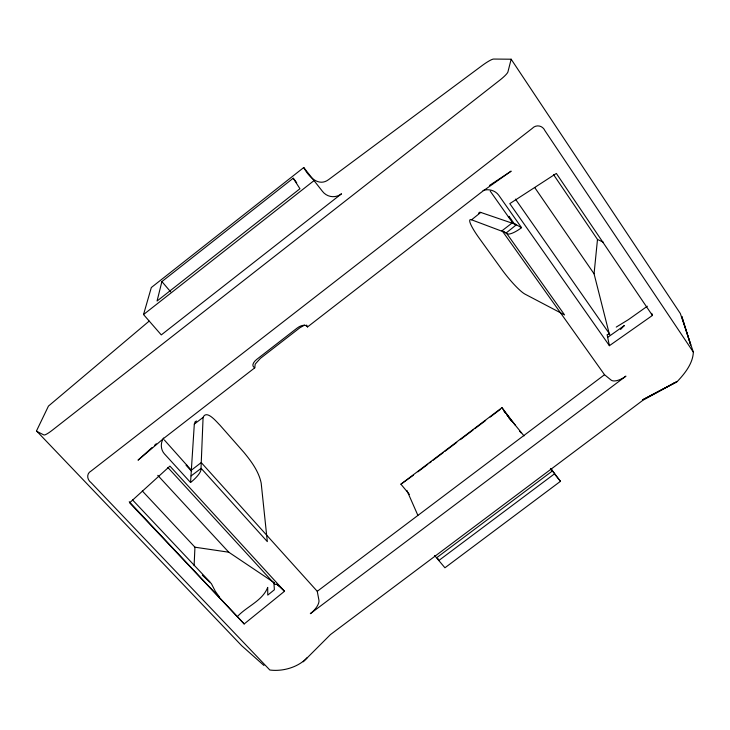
<?xml version="1.0" encoding="UTF-8"?>
<svg xmlns="http://www.w3.org/2000/svg" width="730" height="730" viewBox="0 0 730 730"><rect width="100%" height="100%" fill="white"/><g stroke="black" fill="none" stroke-linecap="round" stroke-linejoin="round"><path stroke-width="1.09" d="M191.132 475.905L201.142 468.35L267.317 541.605L261.185 483.123C258.794 471.47 251.412 461.506 243.993 452.481L219.976 425.198C216.545 421.849 206.499 409.211 203.086 417.414L200.96 469.719A13.186 3.595 -41.9 0 1 190.548 482.484L164.387 453.823C160.527 449.534 160.381 442.745 163.584 438.046M194.107 565.668L194.946 547.199L142.323 490.98M190.548 482.484L194.317 424.084L195.175 421.694L196.525 421.018M186.25 465.411L186.661 465.056L186.25 465.411L191.616 471.315M409.366 494.383L400.925 484.182L501.966 407.659L505.735 413.171M609.504 334.778L594.065 273.796L597.487 239.44L553.577 174.662M161.896 281.57L157.06 301.034L299.948 188.742L293.214 178.22L161.896 281.57L170.674 291.845M143.536 314.548L151.32 287.529L303.753 167.526L322.496 191.397A13.797 13.587 -78.3 0 0 341.521 193.788L161.284 334.906L143.536 314.548L314.146 180.511M620.546 329.458L624.351 325.553L607.67 337.351M303.242 661.809L330.435 634.598L643.011 400.195L675.688 382.31L642.665 399.794L677.23 381.544C684.758 373.651 692.971 363.357 693.336 352.097L544.945 130.688C542.645 125.423 536.076 124.191 532.161 128.48L91.186 470.969C86.149 473.569 86.979 479.729 91.15 482.712L269.826 670.012C282.656 671.719 298.351 667.366 307.321 657.52M152.132 447.481L138.034 460.174L164.195 438L254.752 367.838L255.217 364.097L260.4 358.366L299.911 327.743L304.602 325.105M154.623 445.245L156.284 443.749M149.13 321.136L48.454 406.081L36.5 430.919L241.676 645.694L263.95 665.477M244.203 623.94L284.508 591.273L169.935 466.096L129.621 502.806L244.203 623.94L129.228 501.729M237.615 616.339C246.758 606.475 262.618 600.708 267.7 587.404L267.755 595.105L274.38 589.758L273.869 582.421A12.31 4.763 -37.1 0 0 277.117 584.474L284.508 591.273M471.562 219.803L480.769 212.43L516.539 224.667L506.292 232.861L471.562 219.803A27.713 4.453 51.5 0 0 479.199 238.162L501.546 269.124A27.384 4.353 51.2 0 0 525.08 294.172L564.573 314.922L506.292 232.861M254.752 367.838L253.721 367.035A8.094 4.115 -32.8 0 1 256.668 359.443L297.137 328.071A8.094 4.161 -34.5 0 1 306.618 326.045L307.54 326.94L482.357 191.488L511.164 171.13L489.52 185.438M509.065 216.399L508.399 216.874L509.065 216.399L514.951 224.749M191.369 470.184L201.243 462.574L317.258 591.309L318.937 600.233A12.483 5.32 -44.1 0 1 310.323 613.684L625.938 376.132A12.775 5.585 -33.2 0 1 611.165 380.129L604.522 374.718L502.103 230.707L512.451 222.723M194.317 424.084L203.086 417.414M413.353 475.248L400.925 484.182M417.879 471.826L427.816 464.298M429.623 462.929L431.43 461.561M433.237 460.192L443.183 452.664M444.99 451.295L456.743 442.398M460.356 439.652L473.003 430.07M474.81 428.702L485.66 420.489M490.177 417.067L500.123 409.539M317.258 591.309L604.522 374.718M436.567 557.802L552.528 470.868L551.104 469.116M550.685 468.441L560.467 481.316L444.935 567.785L434.596 555.503M647.337 306.217L628.347 319.676L616.239 327.095M652.41 315.451L556.342 173.439L509.795 203.633L609.413 345.691L652.41 315.451L651.762 313.352M672.33 383.962L677.23 381.544M608.592 334.249L607.123 334.723L609.413 345.691M483.041 190.512C488.562 188.568 495.25 190.393 498.718 195.202L521.548 227.678A13.505 3.778 -35.5 0 1 507.268 233.81L502.103 230.707M194.946 547.199L228.764 552.208L274.489 582.887M693.336 352.097L680.351 313.544L511.155 59.212L493.58 59.057A13.259 1.962 -36.5 0 0 482.065 65.618L328.491 179.708C318.198 187.318 308.215 175.994 303.753 167.526M597.487 239.44L603.354 242.223M36.692 431.302L43.882 434.952A14.18 2.236 -41.1 0 0 52.414 430.125L499.667 80.282A14.655 2.391 -36.3 0 0 507.934 71.905L511.155 59.212M521.548 227.678L512.515 222.677L490.222 191.105M276.36 584.137L279.161 586.017M202.31 575.176L211.362 583.598L215.25 591.19L219.538 597.222M132.577 499.959L209.866 581.865M157.762 475.349L228.764 552.208M167.873 467.51L274.307 583.626M191.315 470.22L164.314 439.944M306.637 325.069L307.54 326.94M504.065 411.41L505.489 413.162M506.912 414.905L524.021 435.892M550.73 468.842L554.681 473.697L438.803 560.53L437.945 558.587M508.856 417.888L511.73 421.411M519.614 431.101L521.047 432.863M550.438 468.979L552.583 471.626M554.736 474.272L560.467 481.316M293.214 178.22L296.69 182.71M501.966 407.659L515.426 425.334M507.003 414.841L508.91 417.332M515.435 199.117L609.842 334.358M534.716 187.537L594.065 273.796M406.902 490.423L417.852 515.298M478.816 213.598A27.713 4.763 51.6 0 1 480.769 212.43M690.644 344.87L681.811 316.519L690.644 344.87"/></g></svg>
